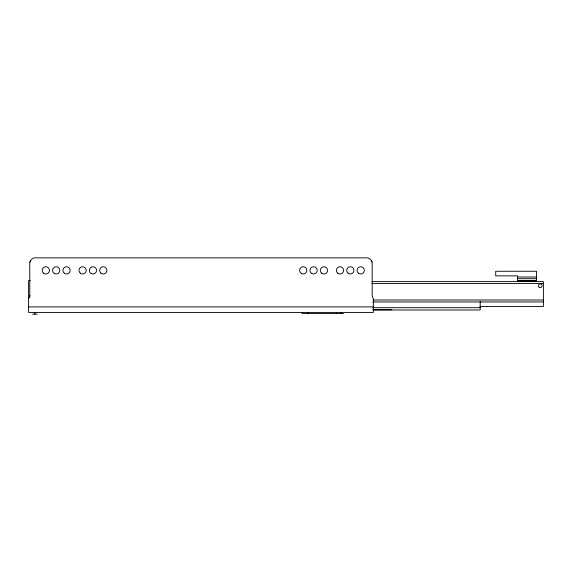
<?xml version="1.0" encoding="UTF-8"?>
<svg xmlns="http://www.w3.org/2000/svg" width="572" height="572" viewBox="0 0 572 572"><rect width="100%" height="100%" fill="white"/><g stroke="black" fill="none" stroke-linecap="round" stroke-linejoin="round"><path stroke-width="0.86" d="M28.6 298.72L28.979 298.062A5.749 5.749 0 0 0 29.751 295.188M391.827 309.731L372.93 309.759M517.546 277.005L536.507 277.005M517.546 278.686L536.507 278.686M30.323 280.487L28.6 280.487L28.6 312.426L373.33 312.426L373.33 298.72L372.951 298.062A5.749 5.749 0 0 1 372.186 295.195L372.186 263.592A5.749 5.749 0 0 0 369.312 258.615L367.975 257.85L33.955 257.85L32.618 258.615A5.749 5.749 0 0 0 29.751 263.592L29.808 296.904M517.546 280.666L536.507 280.666M517.546 281.031L536.507 281.031M371.993 281.603L543.4 281.603L543.4 306.428L480.015 306.428M371.843 283.555L543.4 283.555M373.63 300L543.4 300M372.887 301.952L543.4 301.952M28.6 306.914L373.33 306.914M373.016 307.693L480.201 307.693M373.016 309.995L480.201 309.995L480.201 301.473M343.457 313.463L302.087 313.52L302.087 312.426M32.618 314.157L37.216 314.157M536.507 281.603L536.507 271.264L495.709 271.264L495.709 275.861L517.546 275.861L517.546 281.603M341.155 312.426L341.155 313.463M336.558 312.426L336.558 313.52M307.836 312.426L307.836 313.52M34.921 312.426L34.921 314.157M29.944 262.112A7.114 6.22 0 0 1 30.552 260.66M371.378 260.66A7.114 6.22 0 0 1 371.986 262.112M64.243 273.187A3.618 3.618 0 0 0 70.099 270.935A3.618 3.618 0 0 0 65.222 266.995A3.618 3.618 0 0 0 64.243 273.187M80.33 273.187A3.618 3.618 0 0 0 86.186 270.935A3.618 3.618 0 0 0 81.31 266.995A3.618 3.618 0 0 0 80.33 273.187M337.73 273.187A3.618 3.618 0 0 0 343.586 270.935A3.618 3.618 0 0 0 338.71 266.995A3.618 3.618 0 0 0 337.73 273.187M348.069 273.187A3.618 3.618 0 0 0 353.925 270.935A3.618 3.618 0 0 0 349.056 266.995A3.618 3.618 0 0 0 348.069 273.187M358.415 273.187A3.618 3.618 0 0 0 364.264 270.935A3.618 3.618 0 0 0 359.395 266.995A3.618 3.618 0 0 0 358.415 273.187M301.43 273.509A3.618 3.618 0 0 0 306.857 270.37A3.618 3.618 0 0 0 301.43 267.238A3.618 3.618 0 0 0 301.43 273.509M311.769 273.509A3.618 3.618 0 0 0 317.195 270.37A3.618 3.618 0 0 0 311.769 267.238A3.618 3.618 0 0 0 311.769 273.509M91.141 273.509A3.618 3.618 0 0 0 96.568 270.37A3.618 3.618 0 0 0 91.141 267.238A3.618 3.618 0 0 0 91.141 273.509M321.643 273.187A3.618 3.618 0 0 0 327.499 270.935A3.618 3.618 0 0 0 322.622 266.995A3.618 3.618 0 0 0 321.643 273.187M101.015 273.187A3.618 3.618 0 0 0 106.864 270.935A3.618 3.618 0 0 0 101.995 266.995A3.618 3.618 0 0 0 101.015 273.187M43.558 273.187A3.618 3.618 0 0 0 49.414 270.935A3.618 3.618 0 0 0 44.537 266.995A3.618 3.618 0 0 0 43.558 273.187M54.369 273.509A3.618 3.618 0 0 0 59.795 270.37A3.618 3.618 0 0 0 54.369 267.238A3.618 3.618 0 0 0 54.369 273.509M539.317 287.337A1.838 1.838 0 0 0 542.077 285.743A1.838 1.838 0 0 0 539.317 284.148A1.838 1.838 0 0 0 539.317 287.337"/></g></svg>
